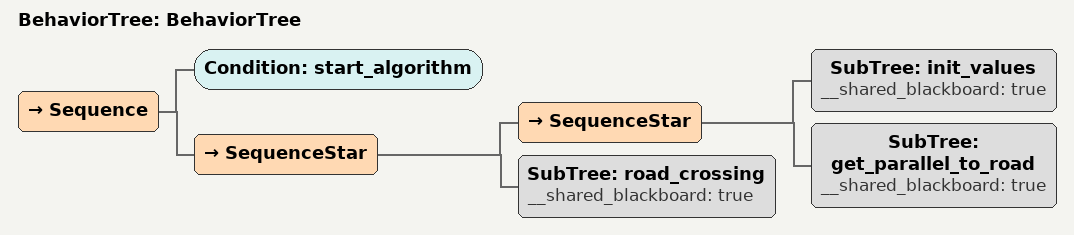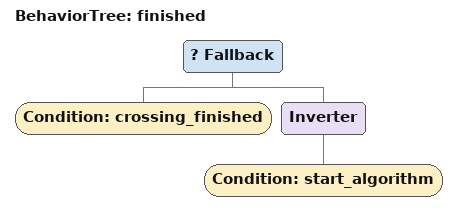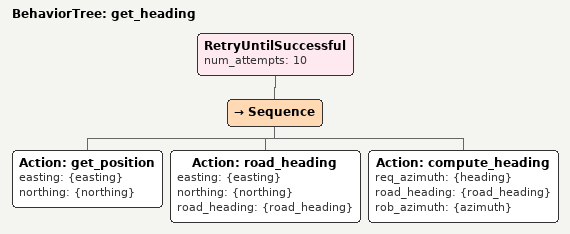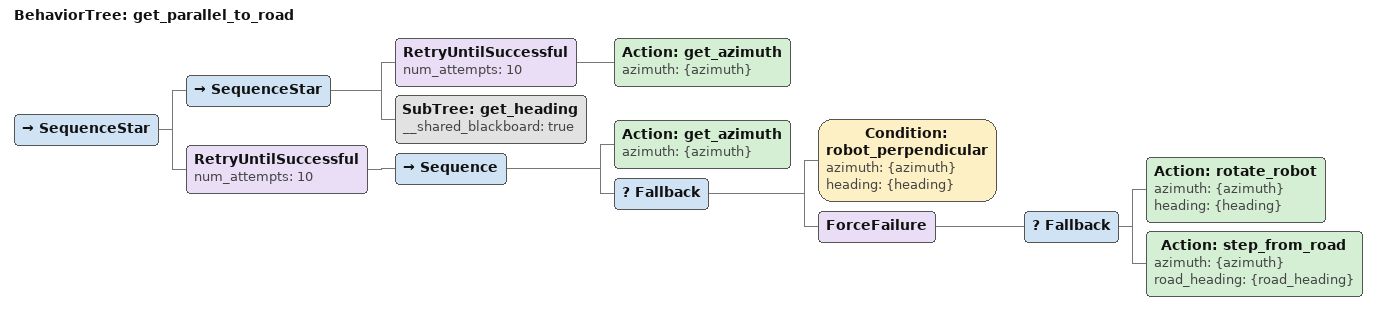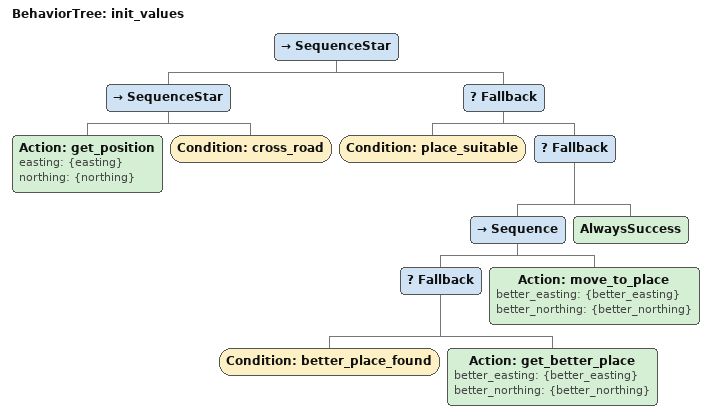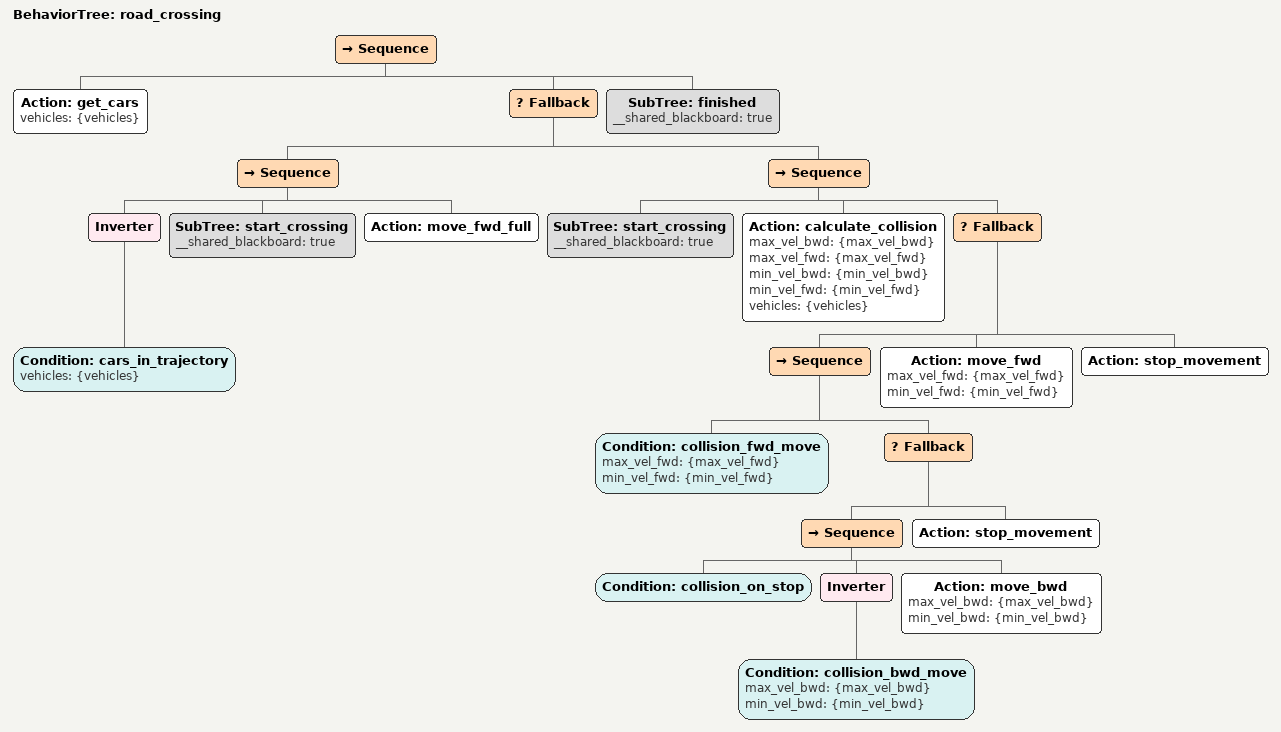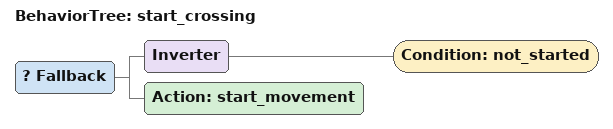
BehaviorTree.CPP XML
<?xml version="1.0"?>
<root main_tree_to_execute="BehaviorTree">
    <BehaviorTree ID="BehaviorTree">
        <Sequence>
            <Condition ID="start_algorithm"/>
            <SequenceStar>
                <SequenceStar>
                    <SubTree ID="init_values" __shared_blackboard="true"/>
                    <SubTree ID="get_parallel_to_road" __shared_blackboard="true"/>
                </SequenceStar>
                <SubTree ID="road_crossing" __shared_blackboard="true"/>
            </SequenceStar>
        </Sequence>
    </BehaviorTree>
    <BehaviorTree ID="finished">
        <Fallback>
            <Condition ID="crossing_finished"/>
            <Inverter>
                <Condition ID="start_algorithm"/>
            </Inverter>
        </Fallback>
    </BehaviorTree>
    <BehaviorTree ID="get_heading">
        <RetryUntilSuccessful num_attempts="10">
            <Sequence>
                <Action ID="get_position" easting="{easting}" northing="{northing}"/>
                <Action ID="road_heading" easting="{easting}" northing="{northing}" road_heading="{road_heading}"/>
                <Action ID="compute_heading" req_azimuth="{heading}" road_heading="{road_heading}" rob_azimuth="{azimuth}"/>
            </Sequence>
        </RetryUntilSuccessful>
    </BehaviorTree>
    <BehaviorTree ID="get_parallel_to_road">
        <SequenceStar>
            <SequenceStar>
                <RetryUntilSuccessful num_attempts="10">
                    <Action ID="get_azimuth" azimuth="{azimuth}"/>
                </RetryUntilSuccessful>
                <SubTree ID="get_heading" __shared_blackboard="true"/>
            </SequenceStar>
            <RetryUntilSuccessful num_attempts="10">
                <Sequence>
                    <Action ID="get_azimuth" azimuth="{azimuth}"/>
                    <Fallback>
                        <Condition ID="robot_perpendicular" azimuth="{azimuth}" heading="{heading}"/>
                        <ForceFailure>
                            <Fallback>
                                <Action ID="rotate_robot" azimuth="{azimuth}" heading="{heading}"/>
                                <Action ID="step_from_road" azimuth="{azimuth}" road_heading="{road_heading}"/>
                            </Fallback>
                        </ForceFailure>
                    </Fallback>
                </Sequence>
            </RetryUntilSuccessful>
        </SequenceStar>
    </BehaviorTree>
    <BehaviorTree ID="init_values">
        <SequenceStar>
            <SequenceStar>
                <Action ID="get_position" easting="{easting}" northing="{northing}"/>
                <Condition ID="cross_road"/>
            </SequenceStar>
            <Fallback>
                <Condition ID="place_suitable"/>
                <Fallback>
                    <Sequence>
                        <Fallback>
                            <Condition ID="better_place_found"/>
                            <Action ID="get_better_place" better_easting="{better_easting}" better_northing="{better_northing}"/>
                        </Fallback>
                        <Action ID="move_to_place" better_easting="{better_easting}" better_northing="{better_northing}"/>
                    </Sequence>
                    <AlwaysSuccess/>
                </Fallback>
            </Fallback>
        </SequenceStar>
    </BehaviorTree>
    <BehaviorTree ID="road_crossing">
        <Sequence>
            <Action ID="get_cars" vehicles="{vehicles}"/>
            <Fallback>
                <Sequence>
                    <Inverter>
                        <Condition ID="cars_in_trajectory" vehicles="{vehicles}"/>
                    </Inverter>
                    <SubTree ID="start_crossing" __shared_blackboard="true"/>
                    <Action ID="move_fwd_full"/>
                </Sequence>
                <Sequence>
                    <SubTree ID="start_crossing" __shared_blackboard="true"/>
                    <Action ID="calculate_collision" max_vel_bwd="{max_vel_bwd}" max_vel_fwd="{max_vel_fwd}" min_vel_bwd="{min_vel_bwd}" min_vel_fwd="{min_vel_fwd}" vehicles="{vehicles}"/>
                    <Fallback>
                        <Sequence>
                            <Condition ID="collision_fwd_move" max_vel_fwd="{max_vel_fwd}" min_vel_fwd="{min_vel_fwd}"/>
                            <Fallback>
                                <Sequence>
                                    <Condition ID="collision_on_stop"/>
                                    <Inverter>
                                        <Condition ID="collision_bwd_move" max_vel_bwd="{max_vel_bwd}" min_vel_bwd="{min_vel_bwd}"/>
                                    </Inverter>
                                    <Action ID="move_bwd" max_vel_bwd="{max_vel_bwd}" min_vel_bwd="{min_vel_bwd}"/>
                                </Sequence>
                                <Action ID="stop_movement"/>
                            </Fallback>
                        </Sequence>
                        <Action ID="move_fwd" max_vel_fwd="{max_vel_fwd}" min_vel_fwd="{min_vel_fwd}"/>
                        <Action ID="stop_movement"/>
                    </Fallback>
                </Sequence>
            </Fallback>
            <SubTree ID="finished" __shared_blackboard="true"/>
        </Sequence>
    </BehaviorTree>
    <BehaviorTree ID="start_crossing">
        <Fallback>
            <Inverter>
                <Condition ID="not_started"/>
            </Inverter>
            <Action ID="start_movement"/>
        </Fallback>
    </BehaviorTree>
</root>
